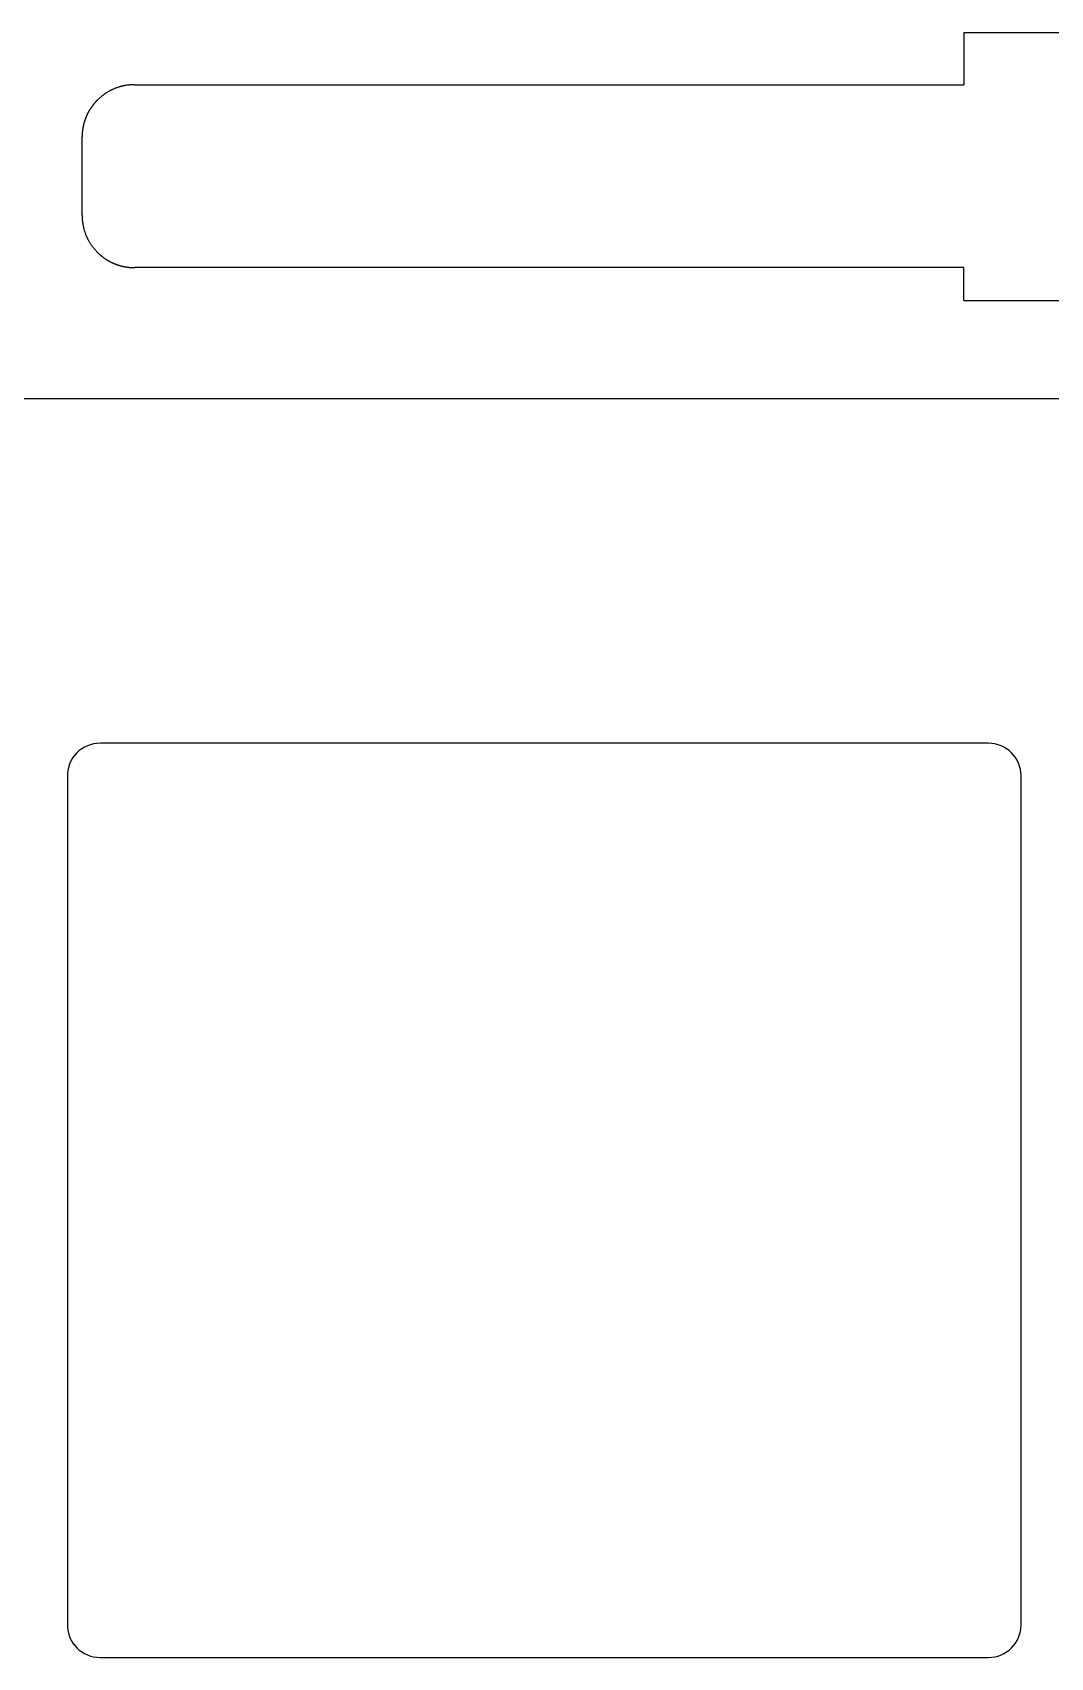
# Model space of a CAD drawing. Header units: millimetres. Extents: x -11 to 340, y -118 to 18.
# Drawn here: x 135.04 to 150.63, y -7 to 17.88 of the extents above; entities that cross this region are included whole.
import ezdxf

# ---------------------------------------------------------------- set-up
doc = ezdxf.new("R2010")
doc.units = ezdxf.units.MM
doc.header["$MEASUREMENT"] = 0
doc.layers.add('BLACK', color=7, linetype='CONTINUOUS')

msp = doc.modelspace()

# ---------------------------------------------------------------- linework, layer by layer
at = {"layer": 'BLACK', "linetype": 'Continuous'}
for p, q in [((149.3, 17.882529), (149.3, 17.082529)), ((149.3, 17.882529), (179.3, 17.882529)), ((136.122706, 16.924611), (136.116302, 16.919793)), ((136.129156, 16.929364), (136.122706, 16.924611)), ((136.135653, 16.934051), (136.129156, 16.929364)), ((136.142194, 16.938673), (136.135653, 16.934051)), ((136.14878, 16.943227), (136.142194, 16.938673)), ((136.155409, 16.947715), (136.14878, 16.943227)), ((136.162082, 16.952136), (136.155409, 16.947715)), ((136.168797, 16.956489), (136.162082, 16.952136)), ((136.175553, 16.960773), (136.168797, 16.956489)), ((136.182351, 16.964989), (136.175553, 16.960773)), ((136.189188, 16.969135), (136.182351, 16.964989)), ((136.196065, 16.973212), (136.189188, 16.969135)), ((136.202981, 16.977219), (136.196065, 16.973212)), ((136.209935, 16.981156), (136.202981, 16.977219)), ((136.216927, 16.985022), (136.209935, 16.981156)), ((136.223955, 16.988817), (136.216927, 16.985022)), ((136.231019, 16.992541), (136.223955, 16.988817)), ((136.238118, 16.996192), (136.231019, 16.992541)), ((136.245252, 16.999772), (136.238118, 16.996192)), ((136.25242, 17.00328), (136.245252, 16.999772)), ((136.259621, 17.006714), (136.25242, 17.00328)), ((136.266854, 17.010076), (136.259621, 17.006714)), ((136.274119, 17.013364), (136.266854, 17.010076)), ((136.281416, 17.016579), (136.274119, 17.013364)), ((136.288743, 17.01972), (136.281416, 17.016579)), ((136.2961, 17.022786), (136.288743, 17.01972)), ((136.303486, 17.025779), (136.2961, 17.022786)), ((136.310901, 17.028696), (136.303486, 17.025779)), ((136.318343, 17.031539), (136.310901, 17.028696)), ((136.325813, 17.034307), (136.318343, 17.031539)), ((136.33331, 17.036999), (136.325813, 17.034307)), ((136.340832, 17.039616), (136.33331, 17.036999)), ((136.34838, 17.042157), (136.340832, 17.039616)), ((136.355953, 17.044622), (136.34838, 17.042157)), ((136.36355, 17.047011), (136.355953, 17.044622)), ((136.37117, 17.049323), (136.36355, 17.047011)), ((136.378814, 17.051559), (136.37117, 17.049323)), ((136.38648, 17.053718), (136.378814, 17.051559)), ((136.394167, 17.055801), (136.38648, 17.053718)), ((136.401876, 17.057806), (136.394167, 17.055801)), ((136.409606, 17.059734), (136.401876, 17.057806)), ((136.417356, 17.061585), (136.409606, 17.059734)), ((136.425125, 17.063358), (136.417356, 17.061585)), ((136.432913, 17.065054), (136.425125, 17.063358)), ((136.44072, 17.066672), (136.432913, 17.065054)), ((136.448545, 17.068212), (136.44072, 17.066672)), ((136.456388, 17.069674), (136.448545, 17.068212)), ((136.464247, 17.071058), (136.456388, 17.069674)), ((136.472123, 17.072364), (136.464247, 17.071058)), ((136.480015, 17.073591), (136.472123, 17.072364)), ((136.487922, 17.07474), (136.480015, 17.073591)), ((136.495845, 17.07581), (136.487922, 17.07474)), ((136.503782, 17.076802), (136.495845, 17.07581)), ((136.511733, 17.077715), (136.503782, 17.076802)), ((136.519697, 17.078549), (136.511733, 17.077715)), ((136.527675, 17.079304), (136.519697, 17.078549)), ((136.535666, 17.07998), (136.527675, 17.079304)), ((136.543669, 17.080576), (136.535666, 17.07998)), ((136.551684, 17.081094), (136.543669, 17.080576)), ((136.55971, 17.081532), (136.551684, 17.081094)), ((136.567747, 17.081891), (136.55971, 17.081532)), ((136.575796, 17.08217), (136.567747, 17.081891)), ((136.583854, 17.082369), (136.575796, 17.08217)), ((136.591922, 17.082489), (136.583854, 17.082369)), ((136.6, 17.082529), (136.591922, 17.082489)), ((136.6, 17.082529), (149.3, 17.082529)), ((135.901948, 16.673619), (135.899999, 16.670128)), ((135.903914, 16.677101), (135.901948, 16.673619)), ((135.905898, 16.680572), (135.903914, 16.677101)), ((135.9079, 16.684036), (135.905898, 16.680572)), ((135.909918, 16.687488), (135.9079, 16.684036)), ((135.911955, 16.690931), (135.909918, 16.687488)), ((135.914008, 16.694364), (135.911955, 16.690931)), ((135.91608, 16.697788), (135.914008, 16.694364)), ((135.918168, 16.7012), (135.91608, 16.697788)), ((135.920274, 16.704604), (135.918168, 16.7012)), ((135.922397, 16.707996), (135.920274, 16.704604)), ((135.924538, 16.711379), (135.922397, 16.707996)), ((135.926695, 16.714751), (135.924538, 16.711379)), ((135.928869, 16.718113), (135.926695, 16.714751)), ((135.93106, 16.721464), (135.928869, 16.718113)), ((135.933269, 16.724805), (135.93106, 16.721464)), ((135.935494, 16.728134), (135.933269, 16.724805)), ((135.937736, 16.731453), (135.935494, 16.728134)), ((135.939994, 16.73476), (135.937736, 16.731453)), ((135.94227, 16.738058), (135.939994, 16.73476)), ((135.944562, 16.741343), (135.94227, 16.738058)), ((135.946871, 16.744618), (135.944562, 16.741343)), ((135.949196, 16.747881), (135.946871, 16.744618)), ((135.951538, 16.751133), (135.949196, 16.747881)), ((135.953896, 16.754373), (135.951538, 16.751133)), ((135.95627, 16.757602), (135.953896, 16.754373)), ((135.958661, 16.760819), (135.95627, 16.757602)), ((135.961068, 16.764025), (135.958661, 16.760819)), ((135.963491, 16.767218), (135.961068, 16.764025)), ((135.96593, 16.7704), (135.963491, 16.767218)), ((135.968385, 16.773569), (135.96593, 16.7704)), ((135.970856, 16.776727), (135.968385, 16.773569)), ((135.973343, 16.779873), (135.970856, 16.776727)), ((135.975846, 16.783006), (135.973343, 16.779873)), ((135.978364, 16.786127), (135.975846, 16.783006)), ((135.980899, 16.789235), (135.978364, 16.786127)), ((135.983448, 16.792331), (135.980899, 16.789235)), ((135.986014, 16.795415), (135.983448, 16.792331)), ((135.988594, 16.798485), (135.986014, 16.795415)), ((135.991191, 16.801543), (135.988594, 16.798485)), ((135.993802, 16.804588), (135.991191, 16.801543)), ((135.996429, 16.80762), (135.993802, 16.804588)), ((135.999071, 16.810639), (135.996429, 16.80762)), ((136.001728, 16.813645), (135.999071, 16.810639)), ((136.0044, 16.816638), (136.001728, 16.813645)), ((136.007087, 16.819617), (136.0044, 16.816638)), ((136.009789, 16.822583), (136.007087, 16.819617)), ((136.012506, 16.825536), (136.009789, 16.822583)), ((136.015237, 16.828475), (136.012506, 16.825536)), ((136.017984, 16.831401), (136.015237, 16.828475)), ((136.020744, 16.834312), (136.017984, 16.831401)), ((136.02352, 16.83721), (136.020744, 16.834312)), ((136.026309, 16.840095), (136.02352, 16.83721)), ((136.029113, 16.842965), (136.026309, 16.840095)), ((136.031931, 16.845821), (136.029113, 16.842965)), ((136.03761, 16.851491), (136.031931, 16.845821)), ((136.043346, 16.857104), (136.03761, 16.851491)), ((136.049136, 16.86266), (136.043346, 16.857104)), ((136.054982, 16.868157), (136.049136, 16.86266)), ((136.060881, 16.873595), (136.054982, 16.868157)), ((136.066834, 16.878974), (136.060881, 16.873595)), ((136.07284, 16.884292), (136.066834, 16.878974)), ((136.078898, 16.889551), (136.07284, 16.884292)), ((136.085007, 16.894747), (136.078898, 16.889551)), ((136.091168, 16.899882), (136.085007, 16.894747)), ((136.097378, 16.904955), (136.091168, 16.899882)), ((136.103638, 16.909965), (136.097378, 16.904955)), ((136.109946, 16.914911), (136.103638, 16.909965)), ((136.116302, 16.919793), (136.109946, 16.914911)), ((135.812308, 16.42309), (135.81162, 16.419153)), ((135.813015, 16.427021), (135.812308, 16.42309)), ((135.813742, 16.430949), (135.813015, 16.427021)), ((135.814487, 16.434871), (135.813742, 16.430949)), ((135.815253, 16.43879), (135.814487, 16.434871)), ((135.816038, 16.442703), (135.815253, 16.43879)), ((135.816843, 16.446614), (135.816038, 16.442703)), ((135.817667, 16.450518), (135.816843, 16.446614)), ((135.818511, 16.454419), (135.817667, 16.450518)), ((135.819374, 16.458313), (135.818511, 16.454419)), ((135.820257, 16.462205), (135.819374, 16.458313)), ((135.821159, 16.46609), (135.820257, 16.462205)), ((135.82208, 16.469972), (135.821159, 16.46609)), ((135.823021, 16.473846), (135.82208, 16.469972)), ((135.823981, 16.477718), (135.823021, 16.473846)), ((135.824961, 16.481583), (135.823981, 16.477718)), ((135.82596, 16.485444), (135.824961, 16.481583)), ((135.826978, 16.489298), (135.82596, 16.485444)), ((135.828015, 16.493149), (135.826978, 16.489298)), ((135.829072, 16.496992), (135.828015, 16.493149)), ((135.830148, 16.500832), (135.829072, 16.496992)), ((135.831243, 16.504664), (135.830148, 16.500832)), ((135.832358, 16.508493), (135.831243, 16.504664)), ((135.833491, 16.512314), (135.832358, 16.508493)), ((135.834644, 16.516131), (135.833491, 16.512314)), ((135.835816, 16.51994), (135.834644, 16.516131)), ((135.837007, 16.523746), (135.835816, 16.51994)), ((135.838217, 16.527543), (135.837007, 16.523746)), ((135.839447, 16.531336), (135.838217, 16.527543)), ((135.840695, 16.535121), (135.839447, 16.531336)), ((135.841962, 16.538902), (135.840695, 16.535121)), ((135.843248, 16.542674), (135.841962, 16.538902)), ((135.844554, 16.546442), (135.843248, 16.542674)), ((135.845878, 16.550201), (135.844554, 16.546442)), ((135.847221, 16.553956), (135.845878, 16.550201)), ((135.848583, 16.557703), (135.847221, 16.553956)), ((135.849964, 16.561444), (135.848583, 16.557703)), ((135.851364, 16.565177), (135.849964, 16.561444)), ((135.852782, 16.568905), (135.851364, 16.565177)), ((135.854219, 16.572624), (135.852782, 16.568905)), ((135.855676, 16.576338), (135.854219, 16.572624)), ((135.85715, 16.580042), (135.855676, 16.576338)), ((135.858644, 16.583742), (135.85715, 16.580042)), ((135.860156, 16.587432), (135.858644, 16.583742)), ((135.861687, 16.591117), (135.860156, 16.587432)), ((135.863236, 16.594793), (135.861687, 16.591117)), ((135.864804, 16.598462), (135.863236, 16.594793)), ((135.86639, 16.602123), (135.864804, 16.598462)), ((135.867995, 16.605777), (135.86639, 16.602123)), ((135.869618, 16.609422), (135.867995, 16.605777)), ((135.87126, 16.613061), (135.869618, 16.609422)), ((135.87292, 16.61669), (135.87126, 16.613061)), ((135.874598, 16.620313), (135.87292, 16.61669)), ((135.876295, 16.623926), (135.874598, 16.620313)), ((135.87801, 16.627532), (135.876295, 16.623926)), ((135.879743, 16.631129), (135.87801, 16.627532)), ((135.881495, 16.634719), (135.879743, 16.631129)), ((135.883264, 16.638298), (135.881495, 16.634719)), ((135.885052, 16.641871), (135.883264, 16.638298)), ((135.886857, 16.645434), (135.885052, 16.641871)), ((135.888681, 16.648989), (135.886857, 16.645434)), ((135.890522, 16.652534), (135.888681, 16.648989)), ((135.892382, 16.656071), (135.890522, 16.652534)), ((135.894259, 16.659599), (135.892382, 16.656071)), ((135.896155, 16.663118), (135.894259, 16.659599)), ((135.898068, 16.666627), (135.896155, 16.663118)), ((135.899999, 16.670128), (135.898068, 16.666627)), ((135.800014, 16.287302), (135.8, 16.283257)), ((135.8, 16.283257), (135.8, 16.282529)), ((135.8, 15.082529), (135.8, 16.282529)), ((135.800048, 16.291343), (135.800014, 16.287302)), ((135.800101, 16.295384), (135.800048, 16.291343)), ((135.800175, 16.29942), (135.800101, 16.295384)), ((135.800268, 16.303456), (135.800175, 16.29942)), ((135.800382, 16.307487), (135.800268, 16.303456)), ((135.800515, 16.311518), (135.800382, 16.307487)), ((135.800669, 16.315544), (135.800515, 16.311518)), ((135.800842, 16.31957), (135.800669, 16.315544)), ((135.801036, 16.32359), (135.800842, 16.31957)), ((135.801249, 16.327611), (135.801036, 16.32359)), ((135.801482, 16.331625), (135.801249, 16.327611)), ((135.801735, 16.33564), (135.801482, 16.331625)), ((135.802008, 16.339649), (135.801735, 16.33564)), ((135.802301, 16.343657), (135.802008, 16.339649)), ((135.802613, 16.34766), (135.802301, 16.343657)), ((135.802946, 16.351663), (135.802613, 16.34766)), ((135.803298, 16.35566), (135.802946, 16.351663)), ((135.80367, 16.359656), (135.803298, 16.35566)), ((135.804062, 16.363646), (135.80367, 16.359656)), ((135.804474, 16.367635), (135.804062, 16.363646)), ((135.804905, 16.371619), (135.804474, 16.367635)), ((135.805356, 16.375602), (135.804905, 16.371619)), ((135.805827, 16.379578), (135.805356, 16.375602)), ((135.806318, 16.383554), (135.805827, 16.379578)), ((135.806828, 16.387524), (135.806318, 16.383554)), ((135.807358, 16.391492), (135.806828, 16.387524)), ((135.807908, 16.395454), (135.807358, 16.391492)), ((135.808478, 16.399415), (135.807908, 16.395454)), ((135.809067, 16.40337), (135.808478, 16.399415)), ((135.809676, 16.407323), (135.809067, 16.40337)), ((135.810304, 16.41127), (135.809676, 16.407323)), ((135.810953, 16.415215), (135.810304, 16.41127)), ((135.81162, 16.419153), (135.810953, 16.415215)), ((135.8, 15.082529), (135.80004, 15.074451)), ((135.80004, 15.074451), (135.80016, 15.066383)), ((135.80016, 15.066383), (135.800359, 15.058325)), ((135.800359, 15.058325), (135.800638, 15.050276)), ((135.800638, 15.050276), (135.800997, 15.042239)), ((135.800997, 15.042239), (135.801435, 15.034213)), ((135.801435, 15.034213), (135.801953, 15.026198)), ((135.801953, 15.026198), (135.802549, 15.018195)), ((135.802549, 15.018195), (135.803225, 15.010204)), ((135.803225, 15.010204), (135.80398, 15.002226)), ((135.80398, 15.002226), (135.804814, 14.994262)), ((135.804814, 14.994262), (135.805727, 14.986311)), ((135.805727, 14.986311), (135.806719, 14.978374)), ((135.806719, 14.978374), (135.807789, 14.970451)), ((135.807789, 14.970451), (135.808938, 14.962544)), ((135.808938, 14.962544), (135.810165, 14.954652)), ((135.810165, 14.954652), (135.811471, 14.946776)), ((135.811471, 14.946776), (135.812855, 14.938917)), ((135.812855, 14.938917), (135.814317, 14.931074)), ((135.814317, 14.931074), (135.815857, 14.923249)), ((135.815857, 14.923249), (135.817475, 14.915442)), ((135.817475, 14.915442), (135.819171, 14.907654)), ((135.819171, 14.907654), (135.820944, 14.899884)), ((135.820944, 14.899884), (135.822795, 14.892135)), ((135.822795, 14.892135), (135.824723, 14.884405)), ((135.824723, 14.884405), (135.826728, 14.876696)), ((135.826728, 14.876696), (135.828811, 14.869008)), ((135.828811, 14.869008), (135.83097, 14.861343)), ((135.83097, 14.861343), (135.833206, 14.853699)), ((135.833206, 14.853699), (135.835518, 14.846079)), ((135.835518, 14.846079), (135.837907, 14.838482)), ((135.837907, 14.838482), (135.840372, 14.830909)), ((135.840372, 14.830909), (135.842913, 14.823361)), ((135.842913, 14.823361), (135.84553, 14.815839)), ((135.84553, 14.815839), (135.848222, 14.808342)), ((135.848222, 14.808342), (135.85099, 14.800872)), ((135.85099, 14.800872), (135.853833, 14.79343)), ((135.853833, 14.79343), (135.85675, 14.786015)), ((135.85675, 14.786015), (135.859743, 14.778629)), ((135.859743, 14.778629), (135.862809, 14.771272)), ((135.862809, 14.771272), (135.86595, 14.763945)), ((135.86595, 14.763945), (135.869165, 14.756648)), ((135.869165, 14.756648), (135.872453, 14.749383)), ((135.872453, 14.749383), (135.875815, 14.74215)), ((135.875815, 14.74215), (135.879249, 14.734949)), ((135.879249, 14.734949), (135.882757, 14.727781)), ((135.882757, 14.727781), (135.886337, 14.720647)), ((135.886337, 14.720647), (135.889988, 14.713548)), ((135.889988, 14.713548), (135.893712, 14.706484)), ((135.893712, 14.706484), (135.897507, 14.699456)), ((135.897507, 14.699456), (135.901373, 14.692464)), ((135.901373, 14.692464), (135.90531, 14.68551)), ((135.90531, 14.68551), (135.909317, 14.678594)), ((135.909317, 14.678594), (135.913394, 14.671717)), ((135.913394, 14.671717), (135.91754, 14.66488)), ((135.91754, 14.66488), (135.921756, 14.658082)), ((135.921756, 14.658082), (135.92604, 14.651326)), ((135.92604, 14.651326), (135.930393, 14.644611)), ((135.930393, 14.644611), (135.934814, 14.637938)), ((135.934814, 14.637938), (135.939301, 14.631309)), ((135.939301, 14.631309), (135.943856, 14.624723)), ((135.943856, 14.624723), (135.948478, 14.618182)), ((135.948478, 14.618182), (135.953165, 14.611685)), ((135.953165, 14.611685), (135.957918, 14.605235)), ((135.957918, 14.605235), (135.962736, 14.598832)), ((135.962736, 14.598832), (135.967618, 14.592475)), ((135.967618, 14.592475), (135.972564, 14.586167)), ((135.972564, 14.586167), (135.977574, 14.579907)), ((135.977574, 14.579907), (135.982647, 14.573697)), ((135.982647, 14.573697), (135.987782, 14.567537)), ((135.987782, 14.567537), (135.992978, 14.561427)), ((135.992978, 14.561427), (135.998236, 14.555369)), ((135.998236, 14.555369), (136.003555, 14.549363)), ((136.003555, 14.549363), (136.008934, 14.54341)), ((136.008934, 14.54341), (136.014372, 14.537511)), ((136.014372, 14.537511), (136.019869, 14.531665)), ((136.019869, 14.531665), (136.025425, 14.525875)), ((136.025425, 14.525875), (136.031038, 14.52014)), ((136.031038, 14.52014), (136.036708, 14.514461)), ((136.036708, 14.514461), (136.039564, 14.511642)), ((136.039564, 14.511642), (136.042434, 14.508838)), ((136.042434, 14.508838), (136.045318, 14.506049)), ((136.045318, 14.506049), (136.048217, 14.503273)), ((136.048217, 14.503273), (136.051128, 14.500513)), ((136.051128, 14.500513), (136.054054, 14.497766)), ((136.054054, 14.497766), (136.056993, 14.495035)), ((136.056993, 14.495035), (136.059946, 14.492318)), ((136.059946, 14.492318), (136.062912, 14.489616)), ((136.062912, 14.489616), (136.065891, 14.486929)), ((136.065891, 14.486929), (136.068884, 14.484257)), ((136.068884, 14.484257), (136.07189, 14.4816)), ((136.07189, 14.4816), (136.074909, 14.478958)), ((136.074909, 14.478958), (136.077941, 14.476331)), ((136.077941, 14.476331), (136.080986, 14.47372)), ((136.080986, 14.47372), (136.084044, 14.471123)), ((136.084044, 14.471123), (136.087114, 14.468543)), ((136.087114, 14.468543), (136.090198, 14.465977)), ((136.090198, 14.465977), (136.093294, 14.463428)), ((136.093294, 14.463428), (136.096402, 14.460893)), ((136.096402, 14.460893), (136.099523, 14.458375)), ((136.099523, 14.458375), (136.102656, 14.455872)), ((136.102656, 14.455872), (136.105802, 14.453385)), ((136.105802, 14.453385), (136.108959, 14.450914)), ((136.108959, 14.450914), (136.112129, 14.448459)), ((136.112129, 14.448459), (136.115311, 14.44602)), ((136.115311, 14.44602), (136.118504, 14.443597)), ((136.118504, 14.443597), (136.12171, 14.44119)), ((136.12171, 14.44119), (136.124927, 14.438799)), ((136.124927, 14.438799), (136.128156, 14.436425)), ((136.128156, 14.436425), (136.131396, 14.434067)), ((136.131396, 14.434067), (136.134648, 14.431725)), ((136.134648, 14.431725), (136.137911, 14.4294)), ((136.137911, 14.4294), (136.141186, 14.427091)), ((136.141186, 14.427091), (136.144471, 14.424799)), ((136.144471, 14.424799), (136.147769, 14.422523)), ((136.147769, 14.422523), (136.151076, 14.420265)), ((136.151076, 14.420265), (136.154395, 14.418023)), ((136.154395, 14.418023), (136.157724, 14.415798)), ((136.157724, 14.415798), (136.161065, 14.413589)), ((136.161065, 14.413589), (136.164416, 14.411398)), ((136.164416, 14.411398), (136.167778, 14.409224)), ((136.167778, 14.409224), (136.17115, 14.407067)), ((136.17115, 14.407067), (136.174533, 14.404926)), ((136.174533, 14.404926), (136.177925, 14.402804)), ((136.177925, 14.402804), (136.181329, 14.400697)), ((136.181329, 14.400697), (136.184741, 14.398609)), ((136.184741, 14.398609), (136.188165, 14.396538)), ((136.188165, 14.396538), (136.191598, 14.394484)), ((136.191598, 14.394484), (136.195041, 14.392447)), ((136.195041, 14.392447), (136.198493, 14.390429)), ((136.198493, 14.390429), (136.201957, 14.388427)), ((136.201957, 14.388427), (136.205428, 14.386443)), ((136.205428, 14.386443), (136.20891, 14.384477)), ((136.20891, 14.384477), (136.212401, 14.382528)), ((136.212401, 14.382528), (136.215902, 14.380597)), ((136.215902, 14.380597), (136.219411, 14.378684)), ((136.219411, 14.378684), (136.22293, 14.376789)), ((136.22293, 14.376789), (136.226457, 14.374911)), ((136.226457, 14.374911), (136.229995, 14.373051)), ((136.229995, 14.373051), (136.23354, 14.37121)), ((136.23354, 14.37121), (136.237095, 14.369386)), ((136.237095, 14.369386), (136.240658, 14.367581)), ((136.240658, 14.367581), (136.244231, 14.365793)), ((136.244231, 14.365793), (136.24781, 14.364024)), ((136.24781, 14.364024), (136.2514, 14.362272)), ((136.2514, 14.362272), (136.254997, 14.360539)), ((136.254997, 14.360539), (136.258603, 14.358824)), ((136.258603, 14.358824), (136.262216, 14.357127)), ((136.262216, 14.357127), (136.265839, 14.355449)), ((136.265839, 14.355449), (136.269468, 14.353789)), ((136.269468, 14.353789), (136.273107, 14.352147)), ((136.273107, 14.352147), (136.276752, 14.350524)), ((136.276752, 14.350524), (136.280406, 14.348919)), ((136.280406, 14.348919), (136.284067, 14.347333)), ((136.284067, 14.347333), (136.287736, 14.345765)), ((136.287736, 14.345765), (136.291412, 14.344216)), ((136.291412, 14.344216), (136.295097, 14.342685)), ((136.295097, 14.342685), (136.298787, 14.341173)), ((136.298787, 14.341173), (136.302487, 14.339679)), ((136.302487, 14.339679), (136.306191, 14.338205)), ((136.306191, 14.338205), (136.309905, 14.336748)), ((136.309905, 14.336748), (136.313624, 14.335311)), ((136.313624, 14.335311), (136.317352, 14.333893)), ((136.317352, 14.333893), (136.321085, 14.332493)), ((136.321085, 14.332493), (136.324826, 14.331112)), ((136.324826, 14.331112), (136.328573, 14.32975)), ((136.328573, 14.32975), (136.332328, 14.328407)), ((136.332328, 14.328407), (136.336087, 14.327083)), ((136.336087, 14.327083), (136.339855, 14.325777)), ((136.339855, 14.325777), (136.343627, 14.324491)), ((136.343627, 14.324491), (136.347408, 14.323224)), ((136.347408, 14.323224), (136.351193, 14.321976)), ((136.351193, 14.321976), (136.354986, 14.320746)), ((136.354986, 14.320746), (136.358783, 14.319536)), ((136.358783, 14.319536), (136.362589, 14.318345)), ((136.362589, 14.318345), (136.366398, 14.317173)), ((136.366398, 14.317173), (136.370215, 14.31602)), ((136.370215, 14.31602), (136.374036, 14.314887)), ((136.374036, 14.314887), (136.377865, 14.313772)), ((136.377865, 14.313772), (136.381697, 14.312677)), ((136.381697, 14.312677), (136.385537, 14.311601)), ((136.385537, 14.311601), (136.38938, 14.310544)), ((136.38938, 14.310544), (136.393231, 14.309507)), ((136.393231, 14.309507), (136.397085, 14.308489)), ((136.397085, 14.308489), (136.400946, 14.30749)), ((136.400946, 14.30749), (136.404811, 14.30651)), ((136.404811, 14.30651), (136.408683, 14.30555)), ((136.408683, 14.30555), (136.412557, 14.304609)), ((136.412557, 14.304609), (136.416439, 14.303688)), ((136.416439, 14.303688), (136.420324, 14.302786)), ((136.420324, 14.302786), (136.424216, 14.301903)), ((136.424216, 14.301903), (136.42811, 14.30104)), ((136.42811, 14.30104), (136.432012, 14.300196)), ((136.432012, 14.300196), (136.435915, 14.299372)), ((136.435915, 14.299372), (136.439826, 14.298567)), ((136.439826, 14.298567), (136.443739, 14.297782)), ((136.443739, 14.297782), (136.447658, 14.297016)), ((136.447658, 14.297016), (136.45158, 14.296271)), ((136.45158, 14.296271), (136.455508, 14.295544)), ((136.455508, 14.295544), (136.459439, 14.294837)), ((136.459439, 14.294837), (136.463376, 14.294149)), ((136.463376, 14.294149), (136.467314, 14.293482)), ((136.467314, 14.293482), (136.471259, 14.292833)), ((136.471259, 14.292833), (136.475206, 14.292205)), ((136.475206, 14.292205), (136.479159, 14.291596)), ((136.479159, 14.291596), (136.483114, 14.291007)), ((136.483114, 14.291007), (136.487075, 14.290437)), ((136.487075, 14.290437), (136.491037, 14.289887)), ((136.491037, 14.289887), (136.495005, 14.289357)), ((136.495005, 14.289357), (136.498975, 14.288847)), ((136.498975, 14.288847), (136.502951, 14.288356)), ((136.502951, 14.288356), (136.506927, 14.287885)), ((136.506927, 14.287885), (136.51091, 14.287434)), ((136.51091, 14.287434), (136.514894, 14.287003)), ((136.514894, 14.287003), (136.518883, 14.286591)), ((136.518883, 14.286591), (136.522873, 14.286199)), ((136.522873, 14.286199), (136.526869, 14.285827)), ((136.526869, 14.285827), (136.530866, 14.285475)), ((136.530866, 14.285475), (136.534869, 14.285142)), ((136.534869, 14.285142), (136.538872, 14.28483)), ((136.538872, 14.28483), (136.54288, 14.284537)), ((136.54288, 14.284537), (136.546889, 14.284264)), ((136.546889, 14.284264), (136.550904, 14.284011)), ((136.550904, 14.284011), (136.554919, 14.283778)), ((136.554919, 14.283778), (136.558939, 14.283565)), ((136.558939, 14.283565), (136.562959, 14.283371)), ((136.562959, 14.283371), (136.566985, 14.283198)), ((136.566985, 14.283198), (136.571011, 14.283044)), ((136.571011, 14.283044), (136.575042, 14.282911)), ((136.575042, 14.282911), (136.579073, 14.282797)), ((136.579073, 14.282797), (136.583109, 14.282704)), ((136.583109, 14.282704), (136.587145, 14.28263)), ((136.587145, 14.28263), (136.591186, 14.282577)), ((136.591186, 14.282577), (136.595227, 14.282543)), ((136.595227, 14.282543), (136.599272, 14.282529)), ((136.599272, 14.282529), (136.6, 14.282529)), ((149.3, 14.282529), (136.6, 14.282529)), ((149.3, 13.78), (149.3, 14.282529)), ((149.3, 13.78), (156.05, 13.78)), ((28.3, 12.28), (156.05, 12.28)), ((149.675, 7), (136.075, 7)), ((135.575, 6.5), (135.575, -6.5)), ((150.175, -6.5), (150.175, 6.5)), ((136.075, -7), (149.675, -7))]:
    msp.add_line(p, q, dxfattribs=at)
at = {"layer": 'BLACK'}
for centre, start, end in [((136.075, 6.5), 90, 180), ((149.675, 6.5), 0, 90), ((136.075, -6.5), 180, 270), ((149.675, -6.5), 270, 0)]:
    msp.add_arc(centre, 0.5, start, end, dxfattribs=at)

doc.saveas('drawing.dxf')
